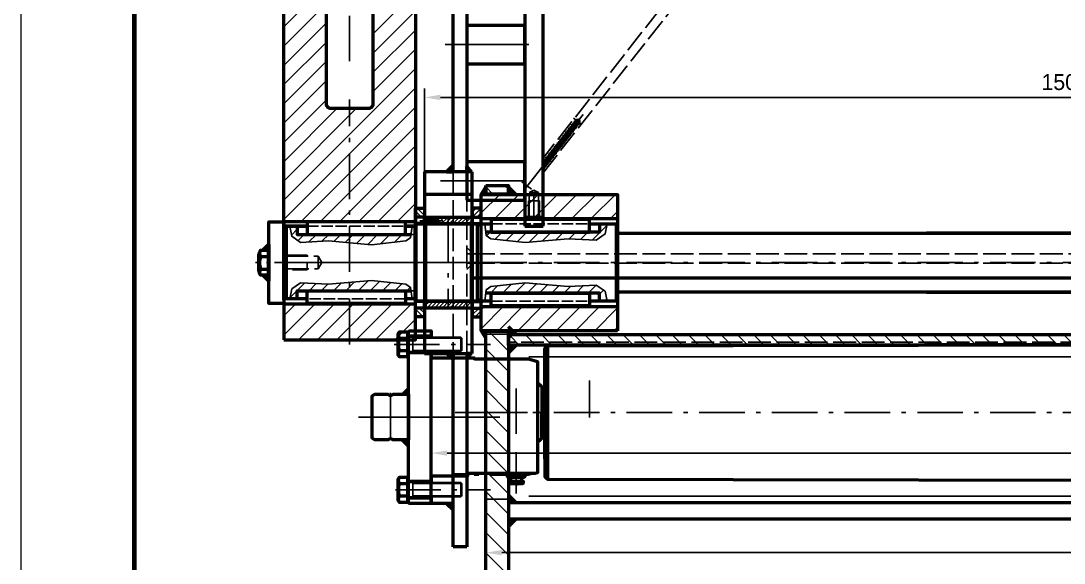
# Model space of a CAD drawing. Extents: x 0 to 5945, y 0 to 4205.
# Drawn here: x 0 to 1148, y 991 to 1588 of the extents above; entities that cross this region are included whole.
import ezdxf
from ezdxf.enums import TextEntityAlignment as Align

# ---------------------------------------------------------------- set-up
doc = ezdxf.new("R2010")
doc.units = 0
doc.header["$LTSCALE"] = 5
for name, pattern in [('CENTER', [16, 10, -2.5, 1, -2.5]), ('CENTER2', [8, 5, -1.25, 0.5, -1.25]), ('DASHED', [6.25, 5, -1.25]), ('DASHED2', [3.1, 2.5, -0.6])]:
    doc.linetypes.add(name, pattern=pattern)
doc.layers.get('0').update_dxf_attribs({"color": 4, "linetype": 'CONTINUOUS', "lineweight": 50})
doc.layers.get('Defpoints').update_dxf_attribs({"linetype": 'CONTINUOUS'})
for name, color, linetype, lineweight in [('1', 4, 'CONTINUOUS', 50), ('3', 7, 'DASHED', 25), ('3A', 7, 'DASHED2', 25), ('4', 7, 'CONTINUOUS', 25), ('5', 7, 'CONTINUOUS', 25), ('7', 2, 'CENTER', 25), ('7A', 2, 'CENTER2', 25), ('8', 7, 'CONTINUOUS', 25), ('图框_外框', 130, 'CONTINUOUS', 20)]:
    doc.layers.add(name, color=color, linetype=linetype, lineweight=lineweight)
doc.styles.add('H35', font='bgdx.shx', dxfattribs={"width": 0.7, "bigfont": 'bghzdx.shx'})
doc.styles.add('H5', font='bgdx.shx', dxfattribs={"width": 0.7, "bigfont": 'bghzdx.shx'})
doc.styles.get("Standard").update_dxf_attribs({"font": 'bgdx.shx', "bigfont": 'bghzdx.shx'})
doc.dimstyles.new('GEN-ISO', dxfattribs={"dimscale": 5, "dimtxt": 3.5, "dimasz": 3.5, "dimexe": 2, "dimexo": 0, "dimgap": 1.6, "dimtad": 1, "dimdec": 3, "dimzin": 9, "dimdsep": 46, "dimtxsty": 'Standard', "dimcen": 0, "dimclrd": 256, "dimclre": 256, "dimclrt": 3, "dimadec": 0, "dimazin": 2, "dimtp": 0.1, "dimtm": 0.1, "dimtfac": 0.71, "dimtdec": 3, "dimtmove": 0, "dimatfit": 3, "dimfxl": 0, "dimtzin": 9, "dimlwd": -1, "dimlwe": -1, "dimarcsym": 0})
pattern_1 = [(135, (-1994.542, -2366.011), (-6.735192, -6.735192), [])]
pattern_2 = [(45, (1952.797, -2366.0108), (2.694077, -2.694077), [])]

# ---------------------------------------------------------------- blocks, each defined once
blk = doc.blocks.new('*D11')
at = {"layer": '5'}
for p, q in [((451.7, 1057), (451.7, 1122.3)), ((1941.8, 1057), (1941.8, 1122.3)), ((1924.3, 1112.3), (469.2, 1112.3))]:
    blk.add_line(p, q, dxfattribs=at)
for points in [[(469.2, 1115.2), (469.2, 1109.4), (451.7, 1112.3)], [(1924.3, 1115.3), (1924.3, 1109.4), (1941.8, 1112.3)]]:
    blk.add_solid(points, dxfattribs=at)
at = {"layer": 'Defpoints', "color": 0}
for p in [(451.7, 1112.3), (451.7, 1057), (1941.8, 1057)]:
    blk.add_point(p, dxfattribs=at)
at = {"layer": '5', "color": 3, "insert": (1196.7, 1129.1), "char_height": 17.5, "attachment_point": 5, "rotation": 0.0002}
blk.add_mtext('1490', dxfattribs=at)
blk = doc.blocks.new('*D12')
at = {"layer": '5'}
for p, q in [((511.8, 1009), (511.8, 992.7)), ((1864.3, 1002.7), (529.3, 1002.7)), ((1881.8, 1009), (1881.8, 992.7))]:
    blk.add_line(p, q, dxfattribs=at)
for points in [[(529.3, 1005.6), (529.3, 999.8), (511.8, 1002.7)], [(1864.3, 1005.6), (1864.3, 999.8), (1881.8, 1002.7)]]:
    blk.add_solid(points, dxfattribs=at)
at = {"layer": 'Defpoints', "color": 0}
for p in [(511.8, 1009), (511.8, 1002.7), (1881.8, 1009)]:
    blk.add_point(p, dxfattribs=at)
at = {"layer": '5', "color": 3, "insert": (1196.8, 1019.5), "char_height": 17.5, "attachment_point": 5}
blk.add_mtext('1370', dxfattribs=at)
blk = doc.blocks.new('*D15')
at = {"layer": '5'}
for p, q in [((444.3, 1422), (444.3, 1513.8)), ((1949.3, 1422), (1949.3, 1513.8)), ((1931.8, 1503.8), (461.8, 1503.8))]:
    blk.add_line(p, q, dxfattribs=at)
for points in [[(461.8, 1506.8), (461.8, 1500.9), (444.3, 1503.8)], [(1931.8, 1506.8), (1931.8, 1500.9), (1949.3, 1503.8)]]:
    blk.add_solid(points, dxfattribs=at)
at = {"layer": 'Defpoints', "color": 0}
for p in [(444.3, 1503.8), (444.3, 1422), (1949.3, 1422)]:
    blk.add_point(p, dxfattribs=at)
at = {"layer": '5', "color": 3, "insert": (1149.5, 1520.6), "char_height": 17.5, "attachment_point": 5}
blk.add_mtext('1505', dxfattribs=at)
blk = doc.blocks.new('22107629-V')
at = {"layer": '8'}
h = blk.add_hatch(dxfattribs=at)
h.set_pattern_fill('ANSI31', color=256, scale=3, angle=90, style=0)
h.set_pattern_definition(pattern_1)
h.paths.add_polyline_path([(1795.4, 29.8), (1795.9, 33.5), (1789.8, 33.5), (1789.8, 33.5), (1681.8, 33.5), (1681.8, 33.5), (1670.8, 33.5), (1670.8, 42.5), (1662.3, 42.5), (1664.5, 31.5), (1674.3, 24.8), (1705.1, 26.3), (1752.4, 22.2), (1790.2, 26.3)])
h = blk.add_hatch(dxfattribs=at)
h.set_pattern_fill('ANSI31', color=256, scale=3, angle=90, style=0)
h.set_pattern_definition(pattern_1)
h.paths.add_polyline_path([(1878.6, 27.3), (1878.1, 31), (1884.3, 31), (1884.3, 31), (1992.3, 31), (1992.3, 31), (2003.3, 31), (2003.3, 40), (2011.7, 40), (2009.5, 29), (1999.7, 22.3), (1968.9, 23.8), (1921.6, 19.7), (1883.8, 23.8)])
h = blk.add_hatch(dxfattribs=at)
h.set_pattern_fill('ANSI31', color=256, scale=3, angle=90, style=0)
h.set_pattern_definition(pattern_1)
h.paths.add_polyline_path([(1795.4, -29.8), (1795.9, -33.5), (1789.8, -33.5), (1789.8, -33.5), (1681.8, -33.5), (1681.8, -33.5), (1670.8, -33.5), (1670.8, -42.5), (1662.3, -42.5), (1664.5, -31.5), (1674.3, -24.8), (1705.1, -26.3), (1752.4, -22.2), (1790.2, -26.3)])
h = blk.add_hatch(dxfattribs=at)
h.set_pattern_fill('ANSI31', color=256, scale=3, angle=90, style=0)
h.set_pattern_definition(pattern_1)
h.paths.add_polyline_path([(1878.6, -27.3), (1878.1, -31), (1884.3, -31), (1884.3, -31), (1992.3, -31), (1992.3, -31), (2003.3, -31), (2003.3, -40), (2011.7, -40), (2009.5, -29), (1999.7, -22.3), (1968.9, -23.8), (1921.6, -19.7), (1883.8, -23.8)])
at = {"layer": '1'}
for points in [[(539.8, 42.5), (569.8, 42.5), (570.8, 41.5), (570.8, 34.5, 0.413755), (572.8, 32.5), (1310.8, 32.5)], [(1681.8, 42.5), (1651.8, 42.5), (1650.8, 41.5), (1650.8, 34.5, -0.413573), (1648.8, 32.5), (910.8, 32.5)], [(1884.3, 40), (1873.3, 40), (1873.3, 41.5), (1872.3, 42.5), (1804.8, 42.5, -0.413161), (1803.8, 41.5), (1801.8, 41.5, -0.198463), (1801, 41.8, -0.199054), (1800.8, 42.5), (1789.8, 42.5)], [(1310.8, -32.5), (572.8, -32.5, 0.199034), (571.3, -33.1, 0.19873), (570.8, -34.5), (570.8, -41.5), (569.8, -42.5), (539.8, -42.5, 0.198731)], [(910.8, -32.5), (1648.8, -32.5, -0.199034), (1650.2, -33.1, -0.198569), (1650.8, -34.5), (1650.8, -41.5), (1651.8, -42.5), (1681.8, -42.5, -0.414645)], [(1789.8, -42.5), (1800.8, -42.5, -0.414645), (1801.8, -41.5), (1803.8, -41.5, -0.199154), (1804.5, -41.8, -0.19843), (1804.8, -42.5), (1872.3, -42.5), (1873.3, -41.5), (1873.3, -40), (1884.3, -40)]]:
    blk.add_lwpolyline(points, format="xyb", dxfattribs=at)
at = {"layer": '1', "flags": 128}
for points in [[(1650.8, -41.5), (1650.8, 0.1), (1650.8, -0.1), (1650.8, 41.5)], [(1651.8, -42.5), (1651.8, 0.1), (1651.8, -0.1), (1651.8, 42.5)], [(1800.8, -42.5), (1800.8, 0.1), (1800.8, -0.1), (1800.8, 42.5)], [(1804.8, -42.5), (1804.8, 0.1), (1804.8, -0.1), (1804.8, 42.5)], [(1872.3, -42.5), (1872.3, 0.1), (1872.3, -0.1), (1872.3, 42.5)], [(1873.3, -40), (1873.3, 0.1), (1873.3, -0.1), (1873.3, 40)], [(2015.3, -40), (2015.3, 0.1), (2015.3, -0.1), (2015.3, 40)]]:
    blk.add_lwpolyline(points, dxfattribs=at)
at = {"layer": '1'}
for points in [[(1670.8, 42.5), (1670.8, 33.5), (1795.9, 33.5)], [(2003.3, 40), (2003.3, 31), (1878.1, 31)], [(1992.3, -40), (2015.3, -40), (2016.3, -39), (2016.3, 0.2), (2016.3, -0.2), (2016.3, 39), (2015.3, 40), (1992.3, 40)], [(1670.8, -42.5), (1670.8, -33.5), (1795.9, -33.5)], [(2003.3, -40), (2003.3, -31), (1878.1, -31)]]:
    blk.add_lwpolyline(points, dxfattribs=at)
at = {"layer": '3'}
blk.add_line((1980.3, 7), (1980.3, -7), dxfattribs=at)
at = {"layer": '3', "flags": 128}
for points in [[(2016.3, 7), (1980.3, 7), (1976.2, 0), (1980.3, -7), (2016.3, -7)], [(2016.3, 8), (1992.3, 8), (1992.3, -8), (2016.3, -8)]]:
    blk.add_lwpolyline(points, dxfattribs=at)
at = {"layer": '3A'}
for points in [[(1789.8, 42.5), (1681.8, 42.5)], [(1878.1, 31), (1873.3, 31), (1873.3, 40)], [(1992.3, 40), (1884.3, 40)], [(1878.1, -31), (1873.3, -31), (1873.3, -40)], [(1789.8, -42.5), (1681.8, -42.5)], [(1884.3, -40), (1992.3, -40)]]:
    blk.add_lwpolyline(points, dxfattribs=at)
at = {"layer": '4'}
for points in [[(1662.3, 42.5), (1664.5, 31.5), (1674.3, 24.8), (1705.1, 26.3), (1752.4, 22.2), (1790.2, 26.3), (1795.4, 29.8), (1797, 42.5)], [(2011.7, 40), (2009.5, 29), (1999.7, 22.3), (1968.9, 23.8), (1921.6, 19.7), (1883.8, 23.8), (1878.6, 27.3), (1877, 40)], [(1662.3, -42.5), (1664.5, -31.5), (1674.3, -24.8), (1705.1, -26.3), (1752.4, -22.2), (1790.2, -26.3), (1795.4, -29.8), (1797, -42.5)], [(2011.7, -40), (2009.5, -29), (1999.7, -22.3), (1968.9, -23.8), (1921.6, -19.7), (1883.8, -23.8), (1878.6, -27.3), (1877, -40)]]:
    blk.add_lwpolyline(points, dxfattribs=at)
at = {"layer": '4', "flags": 128}
blk.add_lwpolyline([(1874.8, -40), (1874.8, 0.1), (1874.8, -0.1), (1874.8, 40)], dxfattribs=at)
at = {"layer": '7'}
blk.add_line((1110.8, 0), (2021.5, 0), dxfattribs=at)
blk = doc.blocks.new('*X230')
at = {"layer": '8', "lineweight": 25}
for p, q in [((3.6, 4), (-1.3, 4)), ((-1.3, 3), (3, 3)), ((2.5, 2), (-1.3, 2)), ((-1.3, 1), (1.9, 1)), ((1.3, 0), (-1.3, 0)), ((-1.3, -1), (0.7, -1)), ((0.1, -2), (-1.3, -2)), ((-1.3, -3), (-0.5, -3)), ((-1.1, -4), (-1.3, -4))]:
    blk.add_line(p, q, dxfattribs=at)
blk = doc.blocks.new('*X236')
at = {"layer": '8', "lineweight": 50}
for p, q in [((2.3, 3.5), (-5.8, 3.5)), ((-4.1, 1.7), (2.3, 1.7)), ((2.3, 0), (-2.3, 0)), ((-0.6, -1.7), (2.3, -1.7)), ((2.3, -3.5), (1.2, -3.5))]:
    blk.add_line(p, q, dxfattribs=at)
blk = doc.blocks.new('*X237')
at = {"layer": '8', "lineweight": 50}
for p, q in [((2.3, 3.5), (-5.8, 3.5)), ((-4.1, 1.7), (2.3, 1.7)), ((2.3, 0), (-2.3, 0)), ((-0.6, -1.7), (2.3, -1.7)), ((2.3, -3.5), (1.2, -3.5))]:
    blk.add_line(p, q, dxfattribs=at)
blk = doc.blocks.new('*X238')
at = {"layer": '8', "lineweight": 50}
for p, q in [((-0.6, 1.7), (2.3, 1.7)), ((2.3, 3.5), (1.2, 3.5)), ((2.3, -3.5), (-5.8, -3.5)), ((-4.1, -1.7), (2.3, -1.7)), ((2.3, 0), (-2.3, 0))]:
    blk.add_line(p, q, dxfattribs=at)
blk = doc.blocks.new('*X239')
at = {"layer": '8', "lineweight": 50}
for p, q in [((-0.6, 1.7), (2.3, 1.7)), ((2.3, 3.5), (1.2, 3.5)), ((2.3, -3.5), (-5.8, -3.5)), ((-4.1, -1.7), (2.3, -1.7)), ((2.3, 0), (-2.3, 0))]:
    blk.add_line(p, q, dxfattribs=at)
blk = doc.blocks.new('*X240')
at = {"layer": '8', "lineweight": 50}
for p, q in [((1.9, 2.6), (-4.5, 2.6)), ((-2.7, 0.9), (1.9, 0.9)), ((1.9, -0.9), (-1, -0.9)), ((0.8, -2.6), (1.9, -2.6))]:
    blk.add_line(p, q, dxfattribs=at)
blk = doc.blocks.new('*X247')
at = {"layer": '8', "lineweight": 25}
for p, q in [((-50.3, -13.4), (-75.4, 11.7)), ((-55.6, 13.2), (-29.1, -13.4)), ((-7.8, -13.4), (-34.4, 13.2)), ((-13.2, 13.2), (13.4, -13.4)), ((34.6, -13.4), (8, 13.2)), ((29.3, 13.2), (55.8, -13.4)), ((74.6, -11), (50.5, 13.2)), ((71.7, 13.2), (74.6, 10.2)), ((-75.4, -9.5), (-71.5, -13.4))]:
    blk.add_line(p, q, dxfattribs=at)
blk = doc.blocks.new('*X248')
at = {"layer": '8', "lineweight": 25}
for p, q in [((-67.1, 14.1), (-40.5, -12.5)), ((-19.3, -12.5), (-45.9, 14.1)), ((-24.7, 14.1), (1.9, -12.5)), ((23.1, -12.5), (-3.5, 14.1)), ((17.7, 14.1), (44.3, -12.5)), ((65.5, -12.5), (39, 14.1)), ((60.2, 14.1), (80.5, -6.3)), ((-61.7, -12.5), (-69.5, -4.8))]:
    blk.add_line(p, q, dxfattribs=at)
blk = doc.blocks.new('*X249')
at = {"layer": '8', "lineweight": 50}
for p, q in [((-2, 0), (2, 0)), ((2, 1.7), (-0.2, 1.7)), ((1.5, 3.5), (2, 3.5)), ((-5.5, -3.5), (2, -3.5)), ((2, -1.8), (-3.7, -1.8))]:
    blk.add_line(p, q, dxfattribs=at)
blk = doc.blocks.new('*X229')
at = {"layer": '8', "lineweight": 25}
for p, q in [((-1.3, 0), (1.3, 0)), ((1.3, 1), (-0.7, 1)), ((-0.1, 2), (1.3, 2)), ((1.3, 3), (0.5, 3)), ((1.1, 4), (1.3, 4)), ((-3.6, -4), (1.3, -4)), ((1.3, -3), (-3, -3)), ((-2.5, -2), (1.3, -2)), ((1.3, -1), (-1.9, -1))]:
    blk.add_line(p, q, dxfattribs=at)
blk = doc.blocks.new('22107624-Ss1')
at = {"layer": '8'}
h = blk.add_hatch(dxfattribs=at)
h.set_pattern_fill('ANSI31', color=256, scale=5, style=0)
h.set_pattern_definition([(45, (-2291.309, -2394.835), (-11.22532, 11.22532), [])])
h.paths.add_polyline_path([(1472.6, 155.4), (1472.6, 145.9), (1497.6, 145.9), (1497.6, 155.4)])
h = blk.add_hatch(dxfattribs=at)
h.set_pattern_fill('ANSI31', color=256, scale=4, style=0)
h.set_pattern_definition([(45, (-2091.309, -2394.835), (-8.980256, 8.980256), [])])
h.paths.add_polyline_path([(1472.6, -20.4), (1472.6, -12.6), (1468.8, -8.7), (156.9, -8.7), (152.6, -13.1), (152.6, -20.4)])
h = blk.add_hatch(dxfattribs=at)
h.set_pattern_fill('ANSI31', color=256, scale=5, angle=90, style=0)
h.set_pattern_definition([(45, (7830.732, -1251.612), (11.22532, -11.22532), [])])
h.paths.add_polyline_path([(1472.6, -5.1), (1497.6, -5.1), (1497.6, -410.4), (1472.6, -410.4)])
h.paths.add_polyline_path([(1472.6, -490.4), (1497.6, -490.4), (1497.6, -510.5), (1472.6, -510.5)])
at = {"layer": '1'}
for p, q in [((1502.6, 118.9), (1352.6, 118.9)), ((1502.6, 22), (1352.6, 22)), ((1464.1, -8.7), (1472.6, -0.3)), ((1464.1, -20.4), (1472.6, -28.9)), ((152.6, -194.1), (1472.6, -194.1)), ((1464.1, -194.1), (1472.6, -185.6)), ((1472.6, -211.6), (152.6, -211.6)), ((1464.1, -211.6), (1472.6, -220.1))]:
    blk.add_line(p, q, dxfattribs=at)
at = {"layer": '1', "flags": 128}
for points in [[(1472.6, 145.4), (1472.6, 153.4), (1464.6, 145.4)], [(1497.6, 155.4), (1472.6, 155.4), (1472.6, 145.9), (1497.6, 145.9)], [(1352.6, -4.6), (1502.6, -4.6), (1502.6, 145.4), (1482.6, 145.4), (1352.6, 145.4)], [(1472.6, -4.6), (1464.6, -4.6), (1472.6, -12.6)]]:
    blk.add_lwpolyline(points, close=True, dxfattribs=at)
for points in [[(1497.6, 153.9), (1497.6, 145.4), (1502.6, 145.4), (1497.6, 153.9)], [(1497.6, -410.4), (1497.6, -5.1), (1472.6, -5.1), (1472.6, -410.4)], [(1497.6, -13.1), (1497.6, -4.6), (1502.6, -4.6), (1497.6, -13.1)]]:
    blk.add_lwpolyline(points, dxfattribs=at)
at = {"layer": '1'}
for points in [[(1383.6, 112.9), (1352.6, 112.9)], [(1502.6, 113.7), (1501.6, 112.9), (1491.6, 112.9)], [(1352.6, 27.9), (1383.6, 27.9)], [(1491.6, 27.9), (1501.6, 27.9), (1502.6, 26.9)]]:
    blk.add_lwpolyline(points, dxfattribs=at)
blk.add_lwpolyline([(152.6, -20.4), (1472.6, -20.4), (1472.6, -8.7), (152.6, -8.7)], close=True, dxfattribs=at)
at = {"layer": '3'}
for p, q in [((1472.6, -8.5), (1497.6, -8.5)), ((152.6, -17.2), (1472.6, -17.2)), ((1472.6, -190), (1497.6, -190))]:
    blk.add_line(p, q, dxfattribs=at)
at = {"layer": '4'}
for p, q in [((175, -33.2), (1450.2, -33.2)), ((175, -186.7), (1450.2, -186.7))]:
    blk.add_line(p, q, dxfattribs=at)
at = {"layer": '4', "flags": 128}
for points in [[(1502.6, 118.9), (1352.6, 118.9), (1352.6, 145.4), (1502.6, 145.4)], [(1502.6, -4.6), (1352.6, -4.6), (1352.6, 22), (1502.6, 22)]]:
    blk.add_lwpolyline(points, close=True, dxfattribs=at)
at = {"layer": '8'}
for name, p in [('*X249', (1470.6, 149.5)), ('*X248', (1422.1, 131.3)), ('*X247', (1427.9, 8.8)), ('*X239', (1470.3, -4.9)), ('*X240', (1470.7, -8.8)), ('*X230', (1498.9, -8.7)), ('*X236', (1470.3, -24.2)), ('*X238', (1470.3, -190.2)), ('*X237', (1470.3, -215.5))]:
    blk.add_blockref(name, p, dxfattribs=at)
at = {"layer": '8', "xscale": -1}
blk.add_blockref('*X229', (1498.9, 149.6), dxfattribs=at)
blk = doc.blocks.new('22107591-Ss')
at = {"layer": '8'}
h = blk.add_hatch(dxfattribs=at)
h.set_pattern_fill('ANSI31', color=256, scale=1.2, angle=90, style=0)
h.set_pattern_definition(pattern_2)
h.paths.add_polyline_path([(0, 60), (10, 60), (10, 50), (0, 50)])
h = blk.add_hatch(dxfattribs=at)
h.set_pattern_fill('ANSI31', color=256, scale=1.2, angle=90, style=0)
h.set_pattern_definition(pattern_2)
h.paths.add_polyline_path([(0, -60), (10, -60), (10, -50), (0, -50)])
at = {"layer": '1'}
for p, q in [((0, 50), (10, 50)), ((0, 43), (10, 43)), ((0, -43), (10, -43)), ((0, -50), (10, -50))]:
    blk.add_line(p, q, dxfattribs=at)
at = {"layer": '1', "flags": 128}
blk.add_lwpolyline([(0, -42.505), (0, -59.82), (10, -59.82), (10, 60), (0, 60), (0, 42.505)], dxfattribs=at)
at = {"layer": '7'}
blk.add_line((-3.258, 0), (12.779, 0), dxfattribs=at)
blk = doc.blocks.new('*X252')
at = {"layer": '8', "lineweight": 25}
for p, q in [((2.1, 23.3), (-10, 11.2)), ((-10, -10), (10, 10)), ((10, -11.2), (-2, -23.2))]:
    blk.add_line(p, q, dxfattribs=at)
blk = doc.blocks.new('*X253')
at = {"layer": '8', "lineweight": 25}
for p, q in [((-3, 18.2), (-7.5, 13.7)), ((-7.5, -7.5), (12.5, 12.5)), ((12.5, -8.7), (-7.1, -28.3))]:
    blk.add_line(p, q, dxfattribs=at)
blk = doc.blocks.new('22107630-Ds')
at = {"layer": '1'}
for p, q in [((-398.4, -56), (-398.4, 88.9)), ((-394, 88.9), (-312, 88.9)), ((-307.6, -56), (-307.6, 88.9)), ((6, 88.9), (8.7, 88.9)), ((7, 87.9), (8.2, 87.9)), ((45.3, 88.9), (48, 88.9)), ((45.8, 87.9), (47, 87.9)), ((-394, -56), (-312, -56)), ((-361, -55), (-393, -55)), ((-313, -55), (-345, -55)), ((6, -56), (48, -56))]:
    blk.add_line(p, q, dxfattribs=at)
for points in [[(-438, -56), (-438, 89), (-394, 88.9), (-393, 87.9), (-393, 77.9)], [(-313, -30.1), (-313, -55), (-312, -56), (6, -56), (7, -55), (7, -9.5)], [(-393, -30.1), (-393, -55), (-394, -56), (-438, -56)], [(-313, -30.1), (-322, -30.1)]]:
    blk.add_lwpolyline(points, dxfattribs=at)
blk.add_lwpolyline([(7, -9.5), (-178, -9.5, -0.414214), (-183, -4.5), (-183, 37.5, -0.414214), (-178, 42.5), (7, 42.5), (7, 87.9), (6, 88.9), (-312, 88.9), (-313, 87.9), (-313, 77.9)], format="xyb", dxfattribs=at)
at = {"layer": '1', "flags": 128}
for points in [[(47, 42.5), (67, 42.5), (67, 88.9), (48, 88.9), (47, 87.9)], [(47, -55), (48, -56), (67, -56), (67, -9.5), (47, -9.5)]]:
    blk.add_lwpolyline(points, close=True, dxfattribs=at)
at = {"layer": '7'}
blk.add_line((-131.3, 16.5), (80.7, 16.5), dxfattribs=at)
at = {"layer": '7', "flags": 128}
for points in [[(-353, 93.9), (-353, 88.9), (-353, -56), (-353, -61)], [(-443, 16.5), (-438, 16.5), (-173.5, 16.5)]]:
    blk.add_lwpolyline(points, dxfattribs=at)
at = {"layer": '7A', "flags": 128}
for points in [[(0, 30), (0, 30), (0, 105.4), (0, 105.4)], [(27, 95), (27, 95), (27, -77.5), (27, -77.5)], [(0, 3), (0, 3), (0, -72.5), (0, -72.5)]]:
    blk.add_lwpolyline(points, dxfattribs=at)
at = {"layer": '8', "lineweight": 25}
for p, q in [((-438, 87.3), (-436.4, 89)), ((-415.2, 88.9), (-438, 66.1)), ((-438, 44.9), (-398.4, 84.5)), ((-307.6, -36.8), (-181.8, 88.9)), ((-203.1, 88.9), (-307.6, -15.6)), ((-307.6, 5.6), (-224.3, 88.9)), ((-245.5, 88.9), (-307.6, 26.8)), ((-307.6, 48), (-266.7, 88.9)), ((-287.9, 88.9), (-307.6, 69.3)), ((-160.6, 88.9), (-305.6, -56)), ((-284.4, -56), (-139.4, 88.9)), ((-118.2, 88.9), (-164.7, 42.5)), ((-143.5, 42.5), (-97, 88.9)), ((-75.8, 88.9), (-122.3, 42.5)), ((-101.1, 42.5), (-54.6, 88.9)), ((-33.3, 88.9), (-79.8, 42.5)), ((-58.6, 42.5), (-12.1, 88.9)), ((7, 86.9), (-37.4, 42.5)), ((-398.4, 63.3), (-438, 23.7)), ((-16.2, 42.5), (7, 65.7)), ((-438, 2.5), (-398.4, 42.1)), ((7, 44.4), (5, 42.5)), ((-183, 24.1), (-263.2, -56)), ((-398.4, 20.9), (-438, -18.7)), ((-242, -56), (-183, 2.9)), ((-438, -39.9), (-398.4, -0.3)), ((-174.3, -9.5), (-220.8, -56)), ((-199.6, -56), (-153.1, -9.5)), ((-131.8, -9.5), (-178.3, -56)), ((-157.1, -56), (-110.6, -9.5)), ((-89.4, -9.5), (-135.9, -56)), ((-114.7, -56), (-68.2, -9.5)), ((-47, -9.5), (-93.5, -56)), ((-72.3, -56), (-25.8, -9.5)), ((-4.6, -9.5), (-51.1, -56)), ((-398.4, -21.5), (-432.9, -56)), ((-29.8, -56), (7, -19.2)), ((-411.7, -56), (-398.4, -42.8)), ((7, -40.4), (-8.6, -56))]:
    blk.add_line(p, q, dxfattribs=at)
at = {"layer": '8'}
for name, p in [('*X253', (54.5, 70.7)), ('*X252', (57, -32.8))]:
    blk.add_blockref(name, p, dxfattribs=at)
blk = doc.blocks.new('*X258')
at = {"layer": '8', "lineweight": 25}
for p, q in [((-0.2, 15), (0.2, 15)), ((0.2, 5), (-0.2, 5)), ((-0.2, -5), (0.2, -5)), ((0.2, -15), (-0.2, -15))]:
    blk.add_line(p, q, dxfattribs=at)
blk = doc.blocks.new('22107632-Ss')
at = {"layer": '1'}
for p, q in [((-8.8, 26.9), (-2.7, 20.8)), ((-27.5, 15.1), (-25.5, 15.1)), ((0, 13.9), (-8.8, 13.9)), ((0, 0), (-8.8, 0)), ((-27.5, -0.9), (-25.5, -0.9)), ((-2.7, -6.9), (-8.8, -13.1))]:
    blk.add_line(p, q, dxfattribs=at)
at = {"layer": '1', "flags": 128}
blk.add_lwpolyline([(-9.3, -13.1), (-8.8, -13.1), (-8.8, 26.9), (-9.3, 26.9)], close=True, dxfattribs=at)
for points in [[(1.2, 18.7), (0, 20.8), (-8.8, 20.8), (-8.8, -6.9), (0, -6.9), (1.2, -4.9), (1.2, 18.7)], [(1.2, 16.9), (2.2, 15.9), (2.2, -2.1), (1.2, -3.1)]]:
    blk.add_lwpolyline(points, dxfattribs=at)
blk.add_lwpolyline([(0, 20.8, -0.343148), (0, 13.9, -0.171574), (0, 0, -0.343148), (0, -6.9)], format="xyb", dxfattribs=at)
at = {"layer": '4'}
for p, q in [((-27.5, 14.1), (-25.5, 14.1)), ((-27.5, 0.1), (-25.5, 0.1))]:
    blk.add_line(p, q, dxfattribs=at)
at = {"layer": '8'}
blk.add_blockref('*X258', (-9.1, 7.6), dxfattribs=at)
blk = doc.blocks.new('22107631-V')
at = {"layer": '1', "flags": 128}
blk.add_lwpolyline([(0, -45), (16.2, -45), (16.2, 45), (0, 45)], close=True, dxfattribs=at)
at = {"layer": '7A'}
blk.add_line((-15, 0.2), (31.2, 0.2), dxfattribs=at)
blk = doc.blocks.new('22107565-Ss')
at = {"layer": '1'}
for points in [[(679, 33.5), (571, 33.5), (571, 47.5), (679, 47.5)], [(881.5, 31), (773.5, 31), (773.5, 45), (881.5, 45)], [(679, -33.5), (571, -33.5), (571, -47.5), (679, -47.5)], [(881.5, -31), (773.5, -31), (773.5, -45), (881.5, -45)]]:
    blk.add_lwpolyline(points, close=True, dxfattribs=at)
at = {"rotation": 90}
blk.add_blockref('22107630-Ds', (851.4, 353), dxfattribs=at)
for name, p in [('22107624-Ss1', (-812.6, -70.4)), ('22107591-Ss', (752.5, 0)), ('22107629-V', (-1110.8, 0)), ('22107631-V', (907.5, -0.2)), ('22107632-Ss', (933, -7.1))]:
    blk.add_blockref(name, p)
at = {"xscale": -1}
blk.add_blockref('22107591-Ss', (700, 0), dxfattribs=at)
blk = doc.blocks.new('22107648-V')
at = {"layer": '1'}
for p, q in [((1437, 73.5), (1437, -73.5)), ((1440, 0), (1440, 70.5)), ((1440, -51), (1440, 0))]:
    blk.add_line(p, q, dxfattribs=at)
for points in [[(200, 51), (200, 70.5), (203, 73.5), (1020, 75)], [(1440, 51), (1440, 70.5), (1437, 73.5), (620, 75)], [(200, -51), (200, -70.5), (203, -73.5), (1020, -75)], [(1440, -51), (1440, -70.5), (1437, -73.5), (620, -75)]]:
    blk.add_lwpolyline(points, dxfattribs=at)
blk = doc.blocks.new('22107666-V')
at = {"layer": '1'}
for p, q in [((149.5, -5.5), (153, -5.5)), ((149.5, -7.5), (149.5, -57.5)), ((149.5, -59.5), (153, -59.5))]:
    blk.add_line(p, q, dxfattribs=at)
at = {"layer": '7'}
for p, q in [((202, 2.8), (202, -37.9)), ((121.5, -6.1), (121.5, -59.5)), ((773, -32.5), (80.6, -32.5))]:
    blk.add_line(p, q, dxfattribs=at)
blk = doc.blocks.new('*X218')
at = {"layer": '8', "lineweight": 25}
for p, q in [((-1.6, -1.8), (-1.6, 0.2)), ((-1.2, 0.5), (-1.2, -1.8)), ((-0.9, -1.8), (-0.9, 0.9)), ((-0.5, 1.2), (-0.5, -1.8)), ((-0.2, -1.8), (-0.2, 1.6)), ((0.2, 1.9), (0.2, -1.8)), ((0.5, -1.8), (0.5, 2.3)), ((0.9, 2.6), (0.9, -1.8)), ((1.2, -1.8), (1.2, 3)), ((1.6, 3.3), (1.6, -1.8)), ((1.9, -1.8), (1.9, 3.7)), ((2.3, 4), (2.3, -1.8)), ((2.6, -1.8), (2.6, 4.4)), ((3, 4.7), (3, -1.8)), ((3.3, -1.8), (3.3, 5.1)), ((-3.3, -1.6), (-3.3, -1.8)), ((-3, -1.8), (-3, -1.2)), ((-2.6, -0.9), (-2.6, -1.8)), ((-2.3, -1.8), (-2.3, -0.5)), ((-1.9, -0.2), (-1.9, -1.8))]:
    blk.add_line(p, q, dxfattribs=at)
blk = doc.blocks.new('*X219')
at = {"layer": '8', "lineweight": 25}
for p, q in [((-3.3, 1.6), (-3.3, 1.8)), ((-3, 1.8), (-3, 1.2)), ((-2.6, 0.9), (-2.6, 1.8)), ((-2.3, 1.8), (-2.3, 0.5)), ((-1.9, 0.2), (-1.9, 1.8)), ((-1.6, 1.8), (-1.6, -0.2)), ((-1.2, -0.5), (-1.2, 1.8)), ((-0.9, 1.8), (-0.9, -0.9)), ((-0.5, -1.2), (-0.5, 1.8)), ((-0.2, 1.8), (-0.2, -1.6)), ((0.2, -1.9), (0.2, 1.8)), ((0.5, 1.8), (0.5, -2.3)), ((0.9, -2.6), (0.9, 1.8)), ((1.2, 1.8), (1.2, -3)), ((1.6, -3.3), (1.6, 1.8)), ((1.9, 1.8), (1.9, -3.7)), ((2.3, -4), (2.3, 1.8)), ((2.6, 1.8), (2.6, -4.4)), ((3, -4.7), (3, 1.8)), ((3.3, 1.8), (3.3, -5.1))]:
    blk.add_line(p, q, dxfattribs=at)
blk = doc.blocks.new('*X220')
at = {"layer": '8', "lineweight": 50}
for p, q in [((-3.3, 1.6), (-3.3, 1.8)), ((-3, 1.8), (-3, 1.2)), ((-2.6, 0.9), (-2.6, 1.8)), ((-2.3, 1.8), (-2.3, 0.5)), ((-1.9, 0.2), (-1.9, 1.8)), ((-1.6, 1.8), (-1.6, -0.2)), ((-1.2, -0.5), (-1.2, 1.8)), ((-0.9, 1.8), (-0.9, -0.9)), ((-0.5, -1.2), (-0.5, 1.8)), ((-0.2, 1.8), (-0.2, -1.6)), ((0.2, -1.9), (0.2, 1.8)), ((0.5, 1.8), (0.5, -2.3)), ((0.9, -2.6), (0.9, 1.8)), ((1.2, 1.8), (1.2, -3)), ((1.6, -3.3), (1.6, 1.8)), ((1.9, 1.8), (1.9, -3.7)), ((2.3, -4), (2.3, 1.8)), ((2.6, 1.8), (2.6, -4.4)), ((3, -4.7), (3, 1.8)), ((3.3, 1.8), (3.3, -5.1))]:
    blk.add_line(p, q, dxfattribs=at)
blk = doc.blocks.new('*X221')
at = {"layer": '8', "lineweight": 50}
for p, q in [((-1.6, -1.8), (-1.6, 0.2)), ((-1.2, 0.5), (-1.2, -1.8)), ((-0.9, -1.8), (-0.9, 0.9)), ((-0.5, 1.2), (-0.5, -1.8)), ((-0.2, -1.8), (-0.2, 1.6)), ((0.2, 1.9), (0.2, -1.8)), ((0.5, -1.8), (0.5, 2.3)), ((0.9, 2.6), (0.9, -1.8)), ((1.2, -1.8), (1.2, 3)), ((1.6, 3.3), (1.6, -1.8)), ((1.9, -1.8), (1.9, 3.7)), ((2.3, 4), (2.3, -1.8)), ((2.6, -1.8), (2.6, 4.4)), ((3, 4.7), (3, -1.8)), ((3.3, -1.8), (3.3, 5.1)), ((-3.3, -1.6), (-3.3, -1.8)), ((-3, -1.8), (-3, -1.2)), ((-2.6, -0.9), (-2.6, -1.8)), ((-2.3, -1.8), (-2.3, -0.5)), ((-1.9, -0.2), (-1.9, -1.8))]:
    blk.add_line(p, q, dxfattribs=at)
blk = doc.blocks.new('22107667-D')
at = {"layer": '1'}
for p, q in [((-152.8, 81.9), (-144, 81.9)), ((-144, 87), (-142.7, 87)), ((-117.7, 84), (-142.7, 84)), ((-152.8, 68.1), (-144, 68.1)), ((-142.7, 63), (-144, 63)), ((-117.7, 66), (-142.7, 66)), ((-142.7, -37.1), (-149.8, -30)), ((-28.9, -67), (-28.9, -70.7)), ((-19.5, -67), (-19.5, -70.7)), ((-152.8, -78.1), (-144, -78.1)), ((-144, -73), (-142.7, -73)), ((-117.7, -76), (-142.7, -76)), ((-30.2, -76), (-30.2, -71.5)), ((-18.2, -76), (-18.2, -71.5)), ((-152.8, -91.9), (-144, -91.9)), ((-142.7, -97), (-144, -97)), ((-117.7, -94), (-142.7, -94))]:
    blk.add_line(p, q, dxfattribs=at)
at = {"layer": '1', "flags": 128}
for points in [[(-152.8, 88.9, 0.343172), (-152.8, 81.9, 0.171575), (-152.8, 68.1, 0.343172), (-152.8, 61.1)], [(-117.7, 67), (-117.7, 61, 0.414214), (-116.7, 60), (-70.7, 60, 0.414214), (-69.7, 59), (-10.7, 59), (-0.7, 56.3), (-0.7, 0)], [(-0.7, 32.3, -0.011083), (2, 30.2, -0.021756), (3.8, 28.6), (3.8, 0)], [(-142.7, -30), (-159.7, -30, 0.333349), (-165.7, -30), (-179.7, -30), (-182.7, -28.3), (-182.7, 18.3), (-179.7, 20), (-165.7, 20, 0.333349), (-159.7, 20), (-142.7, 20), (-142.7, -30)], [(-142.7, -30), (-159.7, -30, 0.333333), (-165.7, -30), (-179.7, -30), (-182.7, -28.3), (-182.7, 18.3), (-179.7, 20), (-165.7, 20, 0.333333), (-159.7, 20), (-142.7, 20), (-142.7, -30)], [(-0.7, 0), (-0.7, -66.3), (-3.3, -67), (-76.7, -67, 0.414214), (-77.7, -68), (-77.7, -70), (-116.7, -70, 0.414214), (-117.7, -71), (-117.7, -72), (-117.7, -77)], [(-0.7, -32.3, 0.011083), (2, -30.2, 0.021756), (3.8, -28.6), (3.8, 0)], [(-152.8, -71.1, 0.343172), (-152.8, -78.1, 0.171575), (-152.8, -91.9, 0.343172), (-152.8, -98.9)], [(-14.8, -70.7, -0.32878), (-19.5, -70.7, -0.169583), (-28.9, -70.7, -0.32878), (-33.7, -70.7)]]:
    blk.add_lwpolyline(points, format="xyb", dxfattribs=at)
for points in [[(-154, 86.8), (-152.8, 88.9), (-144, 88.9), (-144, 61.1), (-152.8, 61.1), (-154, 63.2), (-154, 86.8)], [(-142.7, -98), (-142.7, 89), (-141.7, 90), (-117.7, 90), (-117.7, 83)], [(-140.7, 90), (-117.7, 90), (-117.7, 84), (-142.7, 84), (-142.7, 88)], [(-154, -73.2), (-152.8, -71.1), (-144, -71.1), (-144, -98.9), (-152.8, -98.9), (-154, -96.8), (-154, -73.2)], [(-117.7, -93), (-117.7, -100), (-140.7, -100)]]:
    blk.add_lwpolyline(points, dxfattribs=at)
at = {"layer": '1'}
for points in [[(-142.7, 66), (-117.7, 66), (-117.7, 61, 0.414214), (-116.7, 60), (-70.7, 60, 0.414214), (-69.7, 59), (-10.7, 59), (-0.7, 56.3), (-0.7, 46.3)], [(-30, -67), (-76.7, -67, 0.414214), (-77.7, -68), (-77.7, -70), (-116.7, -70, 0.414214), (-117.7, -71), (-117.7, -76), (-142.7, -76), (-142.7, 66)]]:
    blk.add_lwpolyline(points, format="xyb", dxfattribs=at)
blk.add_lwpolyline([(-0.7, -46.3), (-0.7, -66.3), (-3.3, -67), (-18.5, -67)], dxfattribs=at)
at = {"layer": '1', "flags": 128}
for points in [[(-14.8, -67), (-14.8, -70.7), (-16.2, -71.5), (-32.3, -71.5), (-33.7, -70.7), (-33.7, -67)], [(-117.7, -94), (-117.7, -100), (-141.7, -100), (-142.7, -99), (-142.7, -94)]]:
    blk.add_lwpolyline(points, close=True, dxfattribs=at)
blk.add_lwpolyline([(-31.2, -78), (-17.2, -78, 0.414214), (-16.2, -77), (-16.2, -76.3, 0.41437), (-16.5, -76), (-31.9, -76, 0.199066), (-32.1, -76.1, 0.198718), (-32.2, -76.3), (-32.2, -77, 0.414214)], format="xyb", close=True, dxfattribs=at)
at = {"layer": '1'}
blk.add_arc((-24.2, -77.5), 1.45, 199.7509, 340.5243, dxfattribs=at)
at = {"layer": '4'}
for p, q in [((-142.7, 83), (-86.4, 83)), ((-138, 83), (-138, 67)), ((-138, 81.8), (-86.4, 81.8)), ((-86.4, 81.8), (-84, 81.8)), ((-85.2, 83), (-85.2, 67)), ((-142.7, 67), (-86.4, 67)), ((-138, 68.2), (-86.4, 68.2)), ((-86.4, 68.2), (-84, 68.2)), ((-142.7, 27.1), (-149.8, 20)), ((-142.7, 27.1), (-149.8, 20)), ((-142.7, -37.1), (-149.8, -30)), ((-142.7, -77), (-86.4, -77)), ((-138, -77), (-138, -93)), ((-138, -78.2), (-86.4, -78.2)), ((-86.4, -78.2), (-84, -78.2)), ((-85.2, -77), (-85.2, -93)), ((-138, -91.8), (-86.4, -91.8)), ((-86.4, -91.8), (-84, -91.8)), ((-142.7, -93), (-86.4, -93))]:
    blk.add_line(p, q, dxfattribs=at)
at = {"layer": '4', "flags": 128}
for points in [[(-86.4, 83), (-85.2, 83), (-84, 81.8)], [(-86.4, 67), (-85.2, 67), (-84, 68.2), (-84, 81.8)], [(-86.4, -77), (-85.2, -77), (-84, -78.2)], [(-86.4, -93), (-85.2, -93), (-84, -91.8), (-84, -78.2)]]:
    blk.add_lwpolyline(points, dxfattribs=at)
at = {"layer": '7'}
for p, q in [((-162.7, 21.6), (-162.7, -31.8)), ((-162.7, 21.6), (-162.7, -31.8)), ((-63, 0), (-91.6, 0)), ((-11.7, 0), (-57.1, 0)), ((5.8, 0), (-5.8, 0)), ((-197.7, -5), (-63.7, -5)), ((-24.2, -43.6), (-24.2, -68.7))]:
    blk.add_line(p, q, dxfattribs=at)
at = {"layer": '7', "flags": 128}
for points in [[(-158.5, 75), (-115.8, 75), (-77.7, 75), (-52.7, 75)], [(-24.2, -89), (-24.2, -79), (-24.2, -61.5), (-24.2, -51.5)], [(-157.2, -85), (-115.5, -85), (-77.7, -85), (-52.7, -85)]]:
    blk.add_lwpolyline(points, dxfattribs=at)
blk.add_lwpolyline([(-3.3, -67), (-10.7, -69), (-76.7, -69, 0.414214), (-77.7, -70)], format="xyb", dxfattribs=at)
at = {"layer": '8'}
for name, p in [('*X218', (-146.3, 21.8)), ('*X221', (-146.3, 21.8)), ('*X219', (-146.3, -31.8)), ('*X220', (-146.3, -31.8))]:
    blk.add_blockref(name, p, dxfattribs=at)
blk = doc.blocks.new('22107665-V')
at = {"xscale": -1}
for name, p in [('22107667-D', (627.3, 0)), ('22107666-V', (773, 32.5))]:
    blk.add_blockref(name, p, dxfattribs=at)
blk.add_blockref('22107648-V', (-820, 0))
blk = doc.blocks.new('*X179')
at = {"layer": '8', "lineweight": 25}
for p, q in [((-19.7, 3.6), (-25.4, -2)), ((-25.4, 2.2), (-23.9, 3.6)), ((-23, -3.9), (-15.5, 3.6)), ((-11.2, 3.6), (-18.7, -3.9)), ((-14.5, -3.9), (-7, 3.6)), ((-2.7, 3.6), (-10.2, -3.9)), ((-6, -3.9), (1.5, 3.6)), ((5.7, 3.6), (-1.8, -3.9)), ((2.5, -3.9), (10, 3.6)), ((14.2, 3.6), (6.7, -3.9)), ((11, -3.9), (18.5, 3.6)), ((22.7, 3.6), (15.2, -3.9)), ((19.5, -3.9), (26.5, 3.2)), ((27.1, -0.5), (23.7, -3.9))]:
    blk.add_line(p, q, dxfattribs=at)
blk = doc.blocks.new('*X180')
at = {"layer": '8', "lineweight": 25}
for p, q in [((-20.4, 1.9), (-18.5, 3.8)), ((-14.3, 3.8), (-16.2, 1.9)), ((-11.9, 1.9), (-10, 3.8)), ((-9, -3.7), (-1.5, 3.8)), ((-5.8, 3.8), (-8.7, 0.8)), ((2.7, 3.8), (-4.8, -3.7)), ((-0.6, -3.7), (6.9, 3.8)), ((11.2, 3.8), (3.7, -3.7)), ((7.9, -3.7), (15.4, 3.8)), ((19.7, 3.8), (12.2, -3.7)), ((16.4, -3.7), (23.9, 3.8)), ((28.2, 3.8), (20.7, -3.7)), ((24.9, -3.7), (29.2, 0.5)), ((-20.4, -2.3), (-21.8, -3.7)), ((-17.5, -3.7), (-16.1, -2.3)), ((-11.9, -2.3), (-13.3, -3.7))]:
    blk.add_line(p, q, dxfattribs=at)
blk = doc.blocks.new('22107571-Vs')
at = {"layer": '1'}
for p, q in [((9, 48.5), (9, 43.5)), ((14, 48.1), (14, 43.9)), ((0, 43.5), (0, -43.5)), ((1, 42.2), (1, -42.5)), ((51.5, 42.5), (51.5, -42.5)), ((52.5, 43.5), (52.5, -43.5))]:
    blk.add_line(p, q, dxfattribs=at)
at = {"layer": '1', "flags": 128}
for points in [[(0, 43.5), (0, 49), (1, 50), (51.5, 50), (52.5, 49), (52.5, 43.5), (51.5, 42.5), (1, 42.5)], [(0, -43.5), (1, -42.5), (51.5, -42.5), (52.5, -43.5), (52.5, -49), (51.5, -50), (1, -50), (0, -49)]]:
    blk.add_lwpolyline(points, close=True, dxfattribs=at)
blk.add_lwpolyline([(0, 48.1), (14, 48.1), (15.2, 46), (14, 43.9), (0, 43.9)], dxfattribs=at)
at = {"layer": '4'}
for p, q in [((0, 48.5), (9, 48.5)), ((9, 43.5), (0, 43.5))]:
    blk.add_line(p, q, dxfattribs=at)
at = {"layer": '7', "flags": 128}
for points in [[(-5, 46), (0, 46), (15.2, 46), (20.2, 46)], [(26.2, 51), (26.2, 50), (26.2, -50), (26.2, -51)], [(-1, 0), (0, 0), (52.5, 0), (53.5, 0)]]:
    blk.add_lwpolyline(points, dxfattribs=at)
at = {"layer": '8'}
for name, p in [('*X180', (23.3, 46.2)), ('*X179', (25.4, -46.1))]:
    blk.add_blockref(name, p, dxfattribs=at)
blk = doc.blocks.new('22107563B1-S1')
at = {"layer": '1'}
for p, q in [((721, -2183), (721, -1516)), ((622, -2243), (622, -1693)), ((642, -1914.2), (642, -2243)), ((706, -1914.2), (706, -2183)), ((706, -1914.2), (706, -2183)), ((642, -2064.1), (642, -2021.9)), ((642, -2021.9), (706, -2021.9)), ((706, -2021.9), (706, -2064.1)), ((706, -2064.1), (642, -2064.1)), ((642, -2214.1), (642, -2171.9)), ((642, -2171.9), (706, -2171.9)), ((706, -2177.3), (701, -2183)), ((706, -2171.9), (706, -2214.1)), ((706, -2183), (706, -2177.3)), ((721, -2175.9), (728.1, -2183)), ((721, -2183), (721, -2175.9)), ((700, -2183), (752.5, -2183)), ((700, -2383), (700, -2183)), ((701, -2183), (706, -2183)), ((728.1, -2183), (721, -2183)), ((752.5, -2183), (752.5, -2383)), ((706, -2214.1), (642, -2214.1)), ((700, -2208), (752.5, -2208)), ((642, -2233), (622, -2233)), ((642, -2243), (622, -2243)), ((700, -2284.6), (698.9, -2283.5)), ((698.9, -2283.5), (700, -2283.5)), ((700, -2283.5), (700, -2284.6)), ((-700, -2300), (700, -2300)), ((752.5, -2383), (700, -2383)), ((706, -2388.7), (701, -2383)), ((701, -2383), (706, -2383)), ((706, -2383), (706, -2596)), ((706, -2383), (706, -2388.7)), ((721, -2596), (721, -2383)), ((721, -2390.1), (728.1, -2383)), ((728.1, -2383), (721, -2383)), ((721, -2383), (721, -2390.1)), ((745, -2548), (745, -2383)), ((721, -2516.4), (706, -2516.4)), ((721, -2548), (745, -2548)), ((728.1, -2548), (721, -2555)), ((706, -2596), (721, -2596))]:
    blk.add_line(p, q, dxfattribs=at)
at = {"layer": '3'}
for p, q in [((107.6, -1513.5), (622, -2168.1)), ((622, -2184.3), (99.7, -1519.7)), ((705, -2183), (700, -2183)), ((700, -2183), (700, -2204.2)), ((706, -2383), (706, -2183)), ((721, -2183), (721, -2383)), ((632, -2203.1), (626.9, -2206)), ((637.1, -2206), (632, -2203.1)), ((638, -2215), (626, -2215)), ((626, -2215), (626, -2233)), ((637.1, -2206), (626.9, -2206)), ((626.9, -2206), (626.9, -2233)), ((637.1, -2233), (637.1, -2206)), ((638, -2233), (638, -2215)), ((700, -2233), (750.5, -2233)), ((750.5, -2233), (752.5, -2231)), ((750.5, -2233), (750.5, -2333)), ((700, -2273.5), (-700, -2273.5)), ((698.9, -2273.5), (706, -2266.4)), ((700, -2273.5), (706, -2273.5)), ((706, -2273.5), (706, -2283.5)), ((-700, -2283.5), (700, -2283.5)), ((698.9, -2283.5), (706, -2290.6)), ((706, -2283.5), (700, -2283.5)), ((700, -2333), (750.5, -2333)), ((750.5, -2333), (752.5, -2335))]:
    blk.add_line(p, q, dxfattribs=at)
at = {"layer": '4'}
for p, q in [((622, -2180.4), (581.9, -2129.2)), ((585.9, -2126.2), (622, -2172.3))]:
    blk.add_line(p, q, dxfattribs=at)
blk.add_arc((583.9, -2127.7), 2.49, 38.0594, 218.0626, dxfattribs=at)
at = {"layer": '7'}
for p, q in [((637.6, -2043), (667, -2043)), ((667, -2043), (710, -2043)), ((710, -2043), (729.6, -2043)), ((643.6, -2204), (577.7, -2119.8)), ((588.6, -2124), (580.2, -2130.6)), ((642, -2193), (667, -2193)), ((667, -2193), (710, -2193)), ((710, -2193), (735, -2193)), ((645.2, -2194), (634.8, -2202.2)), ((632, -2233), (632, -2206)), ((795.2, -2453), (669.4, -2453))]:
    blk.add_line(p, q, dxfattribs=at)
at = {"layer": '8', "lineweight": 50}
for p, q in [((581.4, -2127.6), (587.7, -2128.6)), ((586.2, -2126.6), (582.1, -2125.9)), ((589.3, -2130.6), (582.1, -2129.5)), ((583.7, -2131.5), (590.9, -2132.6)), ((592.5, -2134.6), (585.3, -2133.5)), ((586.9, -2135.5), (594, -2136.6)), ((595.6, -2138.6), (588.4, -2137.5)), ((590, -2139.5), (597.2, -2140.6)), ((598.8, -2142.7), (591.6, -2141.6)), ((593.2, -2143.6), (600.3, -2144.7)), ((601.9, -2146.7), (594.7, -2145.6)), ((596.3, -2147.6), (603.5, -2148.7)), ((605.1, -2150.7), (597.9, -2149.6)), ((599.5, -2151.6), (606.6, -2152.7)), ((608.2, -2154.7), (601, -2153.6)), ((602.6, -2155.6), (609.8, -2156.7)), ((611.4, -2158.8), (604.2, -2157.7)), ((605.8, -2159.7), (613, -2160.8)), ((614.5, -2162.8), (607.3, -2161.7)), ((608.9, -2163.7), (616.1, -2164.8)), ((617.7, -2166.8), (610.5, -2165.7)), ((612.1, -2167.7), (619.3, -2168.8)), ((620.8, -2170.8), (613.6, -2169.7)), ((615.2, -2171.7), (622, -2172.8)), ((622, -2174.6), (616.8, -2173.8)), ((618.4, -2175.8), (622, -2176.3)), ((622, -2178.1), (619.9, -2177.8)), ((621.5, -2179.8), (622, -2179.9)), ((706, -2180.4), (703.3, -2180.4)), ((704.8, -2178.7), (706, -2178.7)), ((722, -2176.9), (721, -2176.9)), ((721, -2178.7), (723.7, -2178.7)), ((725.5, -2180.4), (721, -2180.4)), ((701.7, -2182.2), (706, -2182.2)), ((721, -2182.2), (727.2, -2182.2)), ((699.1, -2283.7), (700, -2283.7)), ((701.7, -2383.8), (706, -2383.8)), ((706, -2385.6), (703.3, -2385.6)), ((704.8, -2387.3), (706, -2387.3)), ((721, -2383.8), (727.2, -2383.8)), ((725.5, -2385.6), (721, -2385.6)), ((721, -2387.3), (723.7, -2387.3)), ((722, -2389.1), (721, -2389.1)), ((721, -2549.1), (726.9, -2549.1)), ((725.2, -2550.9), (721, -2550.9)), ((721, -2552.6), (723.4, -2552.6)), ((721.7, -2554.4), (721, -2554.4))]:
    blk.add_line(p, q, dxfattribs=at)
for name, p in [('22107565-Ss', (0, -2283)), ('22107665-V', (0, -2448))]:
    blk.add_blockref(name, p)
at = {"xscale": -1}
blk.add_blockref('22107571-Vs', (752.5, -2283), dxfattribs=at)
blk = doc.blocks.new('A0')
at = {"layer": '图框_外框', "color": 5}
blk.add_line((0, 841), (0, 0), dxfattribs=at)
at = {"layer": '图框_外框', "color": 7, "const_width": 1}
blk.add_lwpolyline([(25, 10), (1179, 10), (1179, 831), (25, 831)], close=True, dxfattribs=at)
at = {"layer": '图框_外框', "width": 0.7}
for tag, height, style, p in [('修改', 3.5, 'H35', (33.1, 828.35)), ('图号', 5, 'H5', (72.18, 826))]:
    blk.add_attdef(tag, text='', height=height, rotation=180, dxfattribs=dict(at, style=style)).set_placement(p, align=Align.MIDDLE_CENTER)

msp = doc.modelspace()

# ---------------------------------------------------------------- block references
at = {"lineweight": 0, "xscale": 5, "yscale": 5, "zscale": 5}
msp.add_blockref('A0', (0, 0), dxfattribs=at)
at = {"xscale": -1}
msp.add_blockref('22107563B1-S1', (1196.7995, 3605), dxfattribs=at)

# ---------------------------------------------------------------- dimensions: what is measured, and where the dimension line sits
at = {"layer": '5'}
dim = msp.add_linear_dim(base=(444.2993, 1503.8381), p1=(1949.2999, 1422), p2=(444.2993, 1422), angle=180, dimstyle='GEN-ISO', override={"dimdec": 2, "dimpost": '<>'}, dxfattribs=at)
dim.commit()
dim.dimension.update_dxf_attribs({"geometry": '*D15', "text_midpoint": (1149.5165, 1503.8381), "dimtype": 160})
for base, p1, p2, angle, override, picture, middle in [((451.6537, 1112.3326), (1941.799, 1057.0457), (451.6539, 1057.0457), 0.0002073, {"dimdec": 0, "dimpost": '<>'}, '*D11', (1196.7262, 1129.0853)), ((511.7992, 1002.7229), (1881.7993, 1009.0458), (511.7992, 1009.0458), 180, {"dimpost": '<>'}, '*D12', (1196.7992, 1019.4729))]:
    dim = msp.add_linear_dim(base=base, p1=p1, p2=p2, angle=angle, dimstyle='GEN-ISO', override=override, dxfattribs=at)
    dim.commit()
    dim.dimension.update_dxf_attribs({"geometry": picture, "text_midpoint": middle})

doc.saveas('drawing.dxf')
